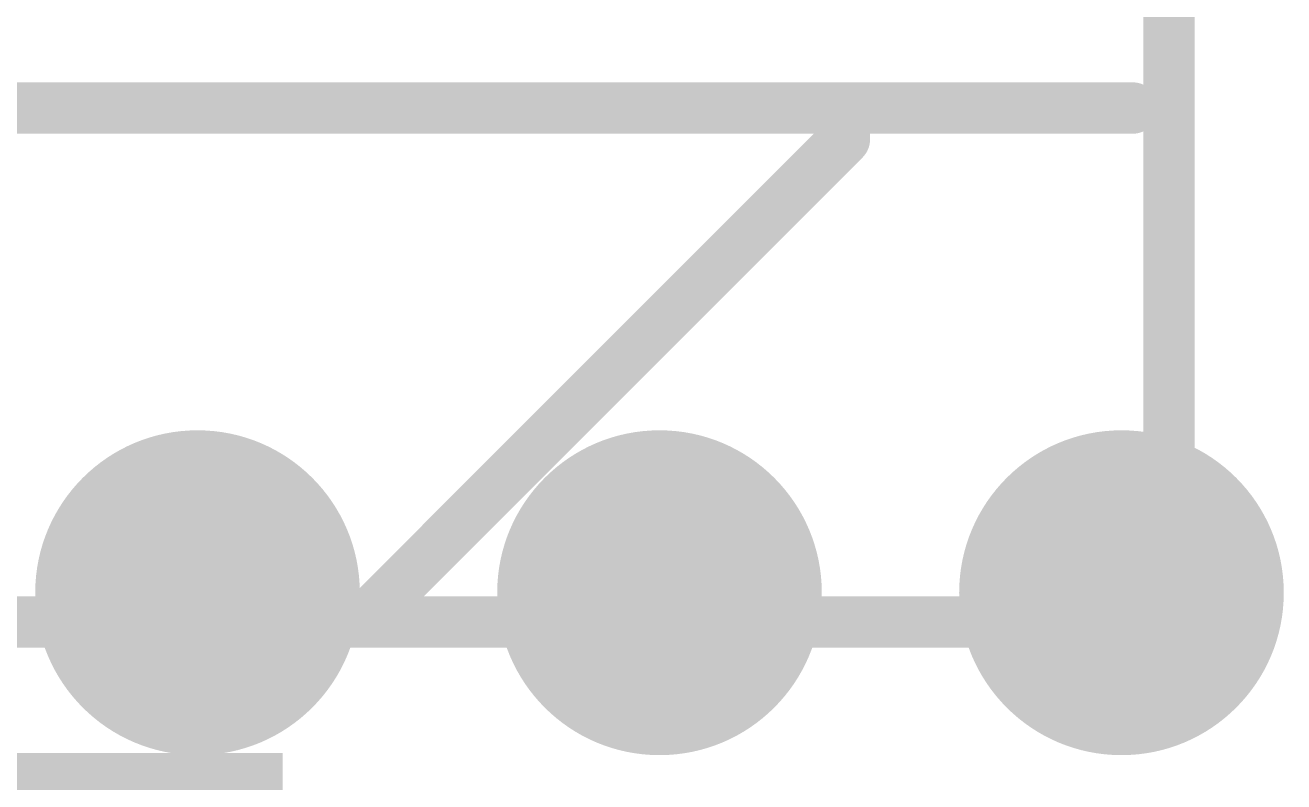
# Model space of a CAD drawing. Header units: inches. Extents: x -4 to 5258, y -4 to 5281.
# Drawn here: x 129.173 to 132.287, y 95.426 to 97.297 of the extents above; entities that cross this region are included whole.
import ezdxf

# ---------------------------------------------------------------- set-up
doc = ezdxf.new("R2010")
doc.units = ezdxf.units.IN
for name, color, linetype in [('Bottom Layer', 5, 'Continuous'), ('Bottom Solder', 6, 'Continuous'), ('Drill Drawing', 1, 'Continuous'), ('Layer 1', 16, 'Continuous'), ('Layer 2', 76, 'Continuous'), ('Top Layer', 1, 'Continuous'), ('Top Overlay', 2, 'Continuous'), ('Top Solder', 216, 'Continuous'), ('Via Holes', 16, 'Continuous')]:
    doc.layers.add(name, color=color, linetype=linetype)
doc.styles.add('Arial Black_Bold', font='', dxfattribs={"height": 0.2})
doc.styles.get('Arial Black_Bold').set_extended_font_data('Arial Black', bold=True)

# ---------------------------------------------------------------- blocks, each defined once
blk = doc.blocks.new('DB128L_5_08_3P_OG_S_216')
at = {"layer": 'Top Overlay'}
for points in [[(7.62, 5, 0.127, 0.127, 0), (-7.62, 5, 0.127, 0.127, 0)], [(-7.62, -5.1, 0.127, 0.127, 0), (-7.62, 5, 0.127, 0.127, 0)], [(-5.623, 5, 0.127, 0.127, 0), (-6.8168, 3.8062, 0.127, 0.127, 0)], [(-6.8168, 3.7781, 0.127, 0.127, 0), (-6.8168, 3.8062, 0.127, 0.127, 0)], [(7.53, 3.7289, 0.127, 0.127, 0), (-7.53, 3.7289, 0.127, 0.127, 0)]]:
    blk.add_lwpolyline(points, format="xyseb", dxfattribs=at)
for points in [[(-7.6517, 5, 0.0635, 0.0635, 1), (-7.5883, 5, 0.0635, 0.0635, 1)], [(-7.6517, 5, 0.0635, 0.0635, 1), (-7.5883, 5, 0.0635, 0.0635, 1)], [(-5.6548, 5, 0.0635, 0.0635, 1), (-5.5913, 5, 0.0635, 0.0635, 1)], [(-6.8486, 3.8062, 0.0635, 0.0635, 1), (-6.7851, 3.8062, 0.0635, 0.0635, 1)], [(-6.8486, 3.8062, 0.0635, 0.0635, 1), (-6.7851, 3.8062, 0.0635, 0.0635, 1)], [(-6.8486, 3.7781, 0.0635, 0.0635, 1), (-6.7851, 3.7781, 0.0635, 0.0635, 1)], [(-7.5618, 3.7289, 0.0635, 0.0635, 1), (-7.4983, 3.7289, 0.0635, 0.0635, 1)]]:
    blk.add_lwpolyline(points, format="xyseb", close=True, dxfattribs=at)

msp = doc.modelspace()

# ---------------------------------------------------------------- hatches: boundary and pattern name
at = {"layer": 'Bottom Layer'}
h = msp.add_hatch(color=5, dxfattribs=at)
edge = h.paths.add_edge_path()
edge.add_arc((129.5992, 95.8938), 0.3, 0, 360)
h = msp.add_hatch(color=5, dxfattribs=at)
edge = h.paths.add_edge_path()
edge.add_arc((130.7422, 95.8938), 0.3, 0, 360)
h = msp.add_hatch(color=5, dxfattribs=at)
edge = h.paths.add_edge_path()
edge.add_arc((131.8852, 95.8938), 0.3, 0, 360)
at = {"layer": 'Bottom Solder'}
h = msp.add_hatch(color=6, dxfattribs=at)
edge = h.paths.add_edge_path()
edge.add_arc((129.5992, 95.8938), 0.4016, 0, 360)
h = msp.add_hatch(color=6, dxfattribs=at)
edge = h.paths.add_edge_path()
edge.add_arc((130.7422, 95.8938), 0.4016, 0, 360)
h = msp.add_hatch(color=6, dxfattribs=at)
edge = h.paths.add_edge_path()
edge.add_arc((131.8852, 95.8938), 0.4016, 0, 360)
at = {"layer": 'Layer 1'}
h = msp.add_hatch(color=16, dxfattribs=at)
edge = h.paths.add_edge_path()
edge.add_arc((129.5992, 95.8938), 0.3, 0, 360)
h = msp.add_hatch(color=16, dxfattribs=at)
edge = h.paths.add_edge_path()
edge.add_arc((130.7422, 95.8938), 0.3, 0, 360)
h = msp.add_hatch(color=16, dxfattribs=at)
edge = h.paths.add_edge_path()
edge.add_arc((131.8852, 95.8938), 0.3, 0, 360)
at = {"layer": 'Layer 2'}
h = msp.add_hatch(color=76, dxfattribs=at)
edge = h.paths.add_edge_path()
edge.add_arc((129.5992, 95.8938), 0.3, 0, 360)
h = msp.add_hatch(color=76, dxfattribs=at)
edge = h.paths.add_edge_path()
edge.add_arc((130.7422, 95.8938), 0.3, 0, 360)
h = msp.add_hatch(color=76, dxfattribs=at)
edge = h.paths.add_edge_path()
edge.add_arc((131.8852, 95.8938), 0.3, 0, 360)
at = {"layer": 'Top Layer'}
h = msp.add_hatch(color=1, dxfattribs=at)
edge = h.paths.add_edge_path()
edge.add_arc((129.5992, 95.8938), 0.3, 0, 360)
h = msp.add_hatch(color=1, dxfattribs=at)
edge = h.paths.add_edge_path()
edge.add_arc((130.7422, 95.8938), 0.3, 0, 360)
h = msp.add_hatch(color=1, dxfattribs=at)
edge = h.paths.add_edge_path()
edge.add_arc((131.8852, 95.8938), 0.3, 0, 360)
at = {"layer": 'Top Solder'}
h = msp.add_hatch(color=216, dxfattribs=at)
edge = h.paths.add_edge_path()
edge.add_arc((129.5992, 95.8938), 0.4016, 0, 360)
h = msp.add_hatch(color=216, dxfattribs=at)
edge = h.paths.add_edge_path()
edge.add_arc((130.7422, 95.8938), 0.4016, 0, 360)
h = msp.add_hatch(color=216, dxfattribs=at)
edge = h.paths.add_edge_path()
edge.add_arc((131.8852, 95.8938), 0.4016, 0, 360)
at = {"layer": 'Via Holes'}
h = msp.add_hatch(color=7, dxfattribs=at)
edge = h.paths.add_edge_path()
edge.add_arc((129.5992, 95.8938), 0.15, 0, 360)
h = msp.add_hatch(color=7, dxfattribs=at)
edge = h.paths.add_edge_path()
edge.add_arc((130.7422, 95.8938), 0.15, 0, 360)
h = msp.add_hatch(color=7, dxfattribs=at)
edge = h.paths.add_edge_path()
edge.add_arc((131.8852, 95.8938), 0.15, 0, 360)

# ---------------------------------------------------------------- linework, layer by layer
at = {"layer": 'Drill Drawing'}
for points in [[(129.4722, 96.0208, 0.0508, 0.0508, 0), (129.4722, 96.1478, 0.0508, 0.0508, 0)], [(129.4722, 96.1478, 0.0508, 0.0508, 0), (129.7262, 96.1478, 0.0508, 0.0508, 0)], [(129.7262, 96.0208, 0.0508, 0.0508, 0), (129.7262, 96.1478, 0.0508, 0.0508, 0)], [(130.6152, 96.0208, 0.0508, 0.0508, 0), (130.6152, 96.1478, 0.0508, 0.0508, 0)], [(130.6152, 96.1478, 0.0508, 0.0508, 0), (130.8692, 96.1478, 0.0508, 0.0508, 0)], [(130.8692, 96.0208, 0.0508, 0.0508, 0), (130.8692, 96.1478, 0.0508, 0.0508, 0)], [(131.7582, 96.0208, 0.0508, 0.0508, 0), (131.7582, 96.1478, 0.0508, 0.0508, 0)], [(131.7582, 96.1478, 0.0508, 0.0508, 0), (132.0122, 96.1478, 0.0508, 0.0508, 0)], [(132.0122, 96.0208, 0.0508, 0.0508, 0), (132.0122, 96.1478, 0.0508, 0.0508, 0)], [(129.523, 95.97, 0.0508, 0.0508, 0), (129.523, 96.0462, 0.0508, 0.0508, 0)], [(129.523, 96.0462, 0.0508, 0.0508, 0), (129.6754, 96.0462, 0.0508, 0.0508, 0)], [(129.6754, 95.97, 0.0508, 0.0508, 0), (129.6754, 96.0462, 0.0508, 0.0508, 0)], [(130.666, 95.97, 0.0508, 0.0508, 0), (130.666, 96.0462, 0.0508, 0.0508, 0)], [(130.666, 96.0462, 0.0508, 0.0508, 0), (130.8184, 96.0462, 0.0508, 0.0508, 0)], [(130.8184, 95.97, 0.0508, 0.0508, 0), (130.8184, 96.0462, 0.0508, 0.0508, 0)], [(131.809, 95.97, 0.0508, 0.0508, 0), (131.809, 96.0462, 0.0508, 0.0508, 0)], [(131.809, 96.0462, 0.0508, 0.0508, 0), (131.9614, 96.0462, 0.0508, 0.0508, 0)], [(131.9614, 95.97, 0.0508, 0.0508, 0), (131.9614, 96.0462, 0.0508, 0.0508, 0)], [(129.3452, 95.7668, 0.0508, 0.0508, 0), (129.3452, 96.0208, 0.0508, 0.0508, 0)], [(129.3452, 96.0208, 0.0508, 0.0508, 0), (129.4722, 96.0208, 0.0508, 0.0508, 0)], [(129.7262, 96.0208, 0.0508, 0.0508, 0), (129.8532, 96.0208, 0.0508, 0.0508, 0)], [(129.8532, 95.7668, 0.0508, 0.0508, 0), (129.8532, 96.0208, 0.0508, 0.0508, 0)], [(130.4882, 95.7668, 0.0508, 0.0508, 0), (130.4882, 96.0208, 0.0508, 0.0508, 0)], [(130.4882, 96.0208, 0.0508, 0.0508, 0), (130.6152, 96.0208, 0.0508, 0.0508, 0)], [(130.8692, 96.0208, 0.0508, 0.0508, 0), (130.9962, 96.0208, 0.0508, 0.0508, 0)], [(130.9962, 95.7668, 0.0508, 0.0508, 0), (130.9962, 96.0208, 0.0508, 0.0508, 0)], [(131.6312, 95.7668, 0.0508, 0.0508, 0), (131.6312, 96.0208, 0.0508, 0.0508, 0)], [(131.6312, 96.0208, 0.0508, 0.0508, 0), (131.7582, 96.0208, 0.0508, 0.0508, 0)], [(132.0122, 96.0208, 0.0508, 0.0508, 0), (132.1392, 96.0208, 0.0508, 0.0508, 0)], [(132.1392, 95.7668, 0.0508, 0.0508, 0), (132.1392, 96.0208, 0.0508, 0.0508, 0)], [(129.4468, 95.8176, 0.0508, 0.0508, 0), (129.4468, 95.97, 0.0508, 0.0508, 0)], [(129.4468, 95.97, 0.0508, 0.0508, 0), (129.523, 95.97, 0.0508, 0.0508, 0)], [(129.6754, 95.97, 0.0508, 0.0508, 0), (129.7516, 95.97, 0.0508, 0.0508, 0)], [(129.7516, 95.8176, 0.0508, 0.0508, 0), (129.7516, 95.97, 0.0508, 0.0508, 0)], [(130.5898, 95.8176, 0.0508, 0.0508, 0), (130.5898, 95.97, 0.0508, 0.0508, 0)], [(130.5898, 95.97, 0.0508, 0.0508, 0), (130.666, 95.97, 0.0508, 0.0508, 0)], [(130.8184, 95.97, 0.0508, 0.0508, 0), (130.8946, 95.97, 0.0508, 0.0508, 0)], [(130.8946, 95.8176, 0.0508, 0.0508, 0), (130.8946, 95.97, 0.0508, 0.0508, 0)], [(131.7328, 95.8176, 0.0508, 0.0508, 0), (131.7328, 95.97, 0.0508, 0.0508, 0)], [(131.7328, 95.97, 0.0508, 0.0508, 0), (131.809, 95.97, 0.0508, 0.0508, 0)], [(131.9614, 95.97, 0.0508, 0.0508, 0), (132.0376, 95.97, 0.0508, 0.0508, 0)], [(132.0376, 95.8176, 0.0508, 0.0508, 0), (132.0376, 95.97, 0.0508, 0.0508, 0)], [(129.4468, 95.8176, 0.0508, 0.0508, 0), (129.523, 95.8176, 0.0508, 0.0508, 0)], [(129.523, 95.7414, 0.0508, 0.0508, 0), (129.523, 95.8176, 0.0508, 0.0508, 0)], [(129.6754, 95.8176, 0.0508, 0.0508, 0), (129.7516, 95.8176, 0.0508, 0.0508, 0)], [(129.6754, 95.7414, 0.0508, 0.0508, 0), (129.6754, 95.8176, 0.0508, 0.0508, 0)], [(130.5898, 95.8176, 0.0508, 0.0508, 0), (130.666, 95.8176, 0.0508, 0.0508, 0)], [(130.666, 95.7414, 0.0508, 0.0508, 0), (130.666, 95.8176, 0.0508, 0.0508, 0)], [(130.8184, 95.8176, 0.0508, 0.0508, 0), (130.8946, 95.8176, 0.0508, 0.0508, 0)], [(130.8184, 95.7414, 0.0508, 0.0508, 0), (130.8184, 95.8176, 0.0508, 0.0508, 0)], [(131.7328, 95.8176, 0.0508, 0.0508, 0), (131.809, 95.8176, 0.0508, 0.0508, 0)], [(131.809, 95.7414, 0.0508, 0.0508, 0), (131.809, 95.8176, 0.0508, 0.0508, 0)], [(131.9614, 95.8176, 0.0508, 0.0508, 0), (132.0376, 95.8176, 0.0508, 0.0508, 0)], [(131.9614, 95.7414, 0.0508, 0.0508, 0), (131.9614, 95.8176, 0.0508, 0.0508, 0)], [(129.3452, 95.7668, 0.0508, 0.0508, 0), (129.4722, 95.7668, 0.0508, 0.0508, 0)], [(129.4722, 95.6398, 0.0508, 0.0508, 0), (129.4722, 95.7668, 0.0508, 0.0508, 0)], [(129.7262, 95.7668, 0.0508, 0.0508, 0), (129.8532, 95.7668, 0.0508, 0.0508, 0)], [(129.7262, 95.6398, 0.0508, 0.0508, 0), (129.7262, 95.7668, 0.0508, 0.0508, 0)], [(130.4882, 95.7668, 0.0508, 0.0508, 0), (130.6152, 95.7668, 0.0508, 0.0508, 0)], [(130.6152, 95.6398, 0.0508, 0.0508, 0), (130.6152, 95.7668, 0.0508, 0.0508, 0)], [(130.8692, 95.7668, 0.0508, 0.0508, 0), (130.9962, 95.7668, 0.0508, 0.0508, 0)], [(130.8692, 95.6398, 0.0508, 0.0508, 0), (130.8692, 95.7668, 0.0508, 0.0508, 0)], [(131.6312, 95.7668, 0.0508, 0.0508, 0), (131.7582, 95.7668, 0.0508, 0.0508, 0)], [(131.7582, 95.6398, 0.0508, 0.0508, 0), (131.7582, 95.7668, 0.0508, 0.0508, 0)], [(132.0122, 95.7668, 0.0508, 0.0508, 0), (132.1392, 95.7668, 0.0508, 0.0508, 0)], [(132.0122, 95.6398, 0.0508, 0.0508, 0), (132.0122, 95.7668, 0.0508, 0.0508, 0)], [(129.523, 95.7414, 0.0508, 0.0508, 0), (129.6754, 95.7414, 0.0508, 0.0508, 0)], [(130.666, 95.7414, 0.0508, 0.0508, 0), (130.8184, 95.7414, 0.0508, 0.0508, 0)], [(131.809, 95.7414, 0.0508, 0.0508, 0), (131.9614, 95.7414, 0.0508, 0.0508, 0)], [(129.4722, 95.6398, 0.0508, 0.0508, 0), (129.7262, 95.6398, 0.0508, 0.0508, 0)], [(130.6152, 95.6398, 0.0508, 0.0508, 0), (130.8692, 95.6398, 0.0508, 0.0508, 0)], [(131.7582, 95.6398, 0.0508, 0.0508, 0), (132.0122, 95.6398, 0.0508, 0.0508, 0)]]:
    msp.add_lwpolyline(points, format="xyseb", dxfattribs=at)
for points in [[(129.4595, 96.1478, 0.0254, 0.0254, 1), (129.4849, 96.1478, 0.0254, 0.0254, 1)], [(129.4595, 96.1478, 0.0254, 0.0254, 1), (129.4849, 96.1478, 0.0254, 0.0254, 1)], [(129.7135, 96.1478, 0.0254, 0.0254, 1), (129.7389, 96.1478, 0.0254, 0.0254, 1)], [(129.7135, 96.1478, 0.0254, 0.0254, 1), (129.7389, 96.1478, 0.0254, 0.0254, 1)], [(130.6025, 96.1478, 0.0254, 0.0254, 1), (130.6279, 96.1478, 0.0254, 0.0254, 1)], [(130.6025, 96.1478, 0.0254, 0.0254, 1), (130.6279, 96.1478, 0.0254, 0.0254, 1)], [(130.8565, 96.1478, 0.0254, 0.0254, 1), (130.8819, 96.1478, 0.0254, 0.0254, 1)], [(130.8565, 96.1478, 0.0254, 0.0254, 1), (130.8819, 96.1478, 0.0254, 0.0254, 1)], [(131.7455, 96.1478, 0.0254, 0.0254, 1), (131.7709, 96.1478, 0.0254, 0.0254, 1)], [(131.7455, 96.1478, 0.0254, 0.0254, 1), (131.7709, 96.1478, 0.0254, 0.0254, 1)], [(131.9995, 96.1478, 0.0254, 0.0254, 1), (132.0249, 96.1478, 0.0254, 0.0254, 1)], [(131.9995, 96.1478, 0.0254, 0.0254, 1), (132.0249, 96.1478, 0.0254, 0.0254, 1)], [(129.5103, 96.0462, 0.0254, 0.0254, 1), (129.5357, 96.0462, 0.0254, 0.0254, 1)], [(129.5103, 96.0462, 0.0254, 0.0254, 1), (129.5357, 96.0462, 0.0254, 0.0254, 1)], [(129.6627, 96.0462, 0.0254, 0.0254, 1), (129.6881, 96.0462, 0.0254, 0.0254, 1)], [(129.6627, 96.0462, 0.0254, 0.0254, 1), (129.6881, 96.0462, 0.0254, 0.0254, 1)], [(130.6533, 96.0462, 0.0254, 0.0254, 1), (130.6787, 96.0462, 0.0254, 0.0254, 1)], [(130.6533, 96.0462, 0.0254, 0.0254, 1), (130.6787, 96.0462, 0.0254, 0.0254, 1)], [(130.8057, 96.0462, 0.0254, 0.0254, 1), (130.8311, 96.0462, 0.0254, 0.0254, 1)], [(130.8057, 96.0462, 0.0254, 0.0254, 1), (130.8311, 96.0462, 0.0254, 0.0254, 1)], [(131.7963, 96.0462, 0.0254, 0.0254, 1), (131.8217, 96.0462, 0.0254, 0.0254, 1)], [(131.7963, 96.0462, 0.0254, 0.0254, 1), (131.8217, 96.0462, 0.0254, 0.0254, 1)], [(131.9487, 96.0462, 0.0254, 0.0254, 1), (131.9741, 96.0462, 0.0254, 0.0254, 1)], [(131.9487, 96.0462, 0.0254, 0.0254, 1), (131.9741, 96.0462, 0.0254, 0.0254, 1)], [(129.3325, 96.0208, 0.0254, 0.0254, 1), (129.3579, 96.0208, 0.0254, 0.0254, 1)], [(129.3325, 96.0208, 0.0254, 0.0254, 1), (129.3579, 96.0208, 0.0254, 0.0254, 1)], [(129.4595, 96.0208, 0.0254, 0.0254, 1), (129.4849, 96.0208, 0.0254, 0.0254, 1)], [(129.4595, 96.0208, 0.0254, 0.0254, 1), (129.4849, 96.0208, 0.0254, 0.0254, 1)], [(129.7135, 96.0208, 0.0254, 0.0254, 1), (129.7389, 96.0208, 0.0254, 0.0254, 1)], [(129.7135, 96.0208, 0.0254, 0.0254, 1), (129.7389, 96.0208, 0.0254, 0.0254, 1)], [(129.8405, 96.0208, 0.0254, 0.0254, 1), (129.8659, 96.0208, 0.0254, 0.0254, 1)], [(129.8405, 96.0208, 0.0254, 0.0254, 1), (129.8659, 96.0208, 0.0254, 0.0254, 1)], [(130.4755, 96.0208, 0.0254, 0.0254, 1), (130.5009, 96.0208, 0.0254, 0.0254, 1)], [(130.4755, 96.0208, 0.0254, 0.0254, 1), (130.5009, 96.0208, 0.0254, 0.0254, 1)], [(130.6025, 96.0208, 0.0254, 0.0254, 1), (130.6279, 96.0208, 0.0254, 0.0254, 1)], [(130.6025, 96.0208, 0.0254, 0.0254, 1), (130.6279, 96.0208, 0.0254, 0.0254, 1)], [(130.8565, 96.0208, 0.0254, 0.0254, 1), (130.8819, 96.0208, 0.0254, 0.0254, 1)], [(130.8565, 96.0208, 0.0254, 0.0254, 1), (130.8819, 96.0208, 0.0254, 0.0254, 1)], [(130.9835, 96.0208, 0.0254, 0.0254, 1), (131.0089, 96.0208, 0.0254, 0.0254, 1)], [(130.9835, 96.0208, 0.0254, 0.0254, 1), (131.0089, 96.0208, 0.0254, 0.0254, 1)], [(131.6185, 96.0208, 0.0254, 0.0254, 1), (131.6439, 96.0208, 0.0254, 0.0254, 1)], [(131.6185, 96.0208, 0.0254, 0.0254, 1), (131.6439, 96.0208, 0.0254, 0.0254, 1)], [(131.7455, 96.0208, 0.0254, 0.0254, 1), (131.7709, 96.0208, 0.0254, 0.0254, 1)], [(131.7455, 96.0208, 0.0254, 0.0254, 1), (131.7709, 96.0208, 0.0254, 0.0254, 1)], [(131.9995, 96.0208, 0.0254, 0.0254, 1), (132.0249, 96.0208, 0.0254, 0.0254, 1)], [(131.9995, 96.0208, 0.0254, 0.0254, 1), (132.0249, 96.0208, 0.0254, 0.0254, 1)], [(132.1265, 96.0208, 0.0254, 0.0254, 1), (132.1519, 96.0208, 0.0254, 0.0254, 1)], [(132.1265, 96.0208, 0.0254, 0.0254, 1), (132.1519, 96.0208, 0.0254, 0.0254, 1)], [(129.4341, 95.97, 0.0254, 0.0254, 1), (129.4595, 95.97, 0.0254, 0.0254, 1)], [(129.4341, 95.97, 0.0254, 0.0254, 1), (129.4595, 95.97, 0.0254, 0.0254, 1)], [(129.5103, 95.97, 0.0254, 0.0254, 1), (129.5357, 95.97, 0.0254, 0.0254, 1)], [(129.5103, 95.97, 0.0254, 0.0254, 1), (129.5357, 95.97, 0.0254, 0.0254, 1)], [(129.6627, 95.97, 0.0254, 0.0254, 1), (129.6881, 95.97, 0.0254, 0.0254, 1)], [(129.6627, 95.97, 0.0254, 0.0254, 1), (129.6881, 95.97, 0.0254, 0.0254, 1)], [(129.7389, 95.97, 0.0254, 0.0254, 1), (129.7643, 95.97, 0.0254, 0.0254, 1)], [(129.7389, 95.97, 0.0254, 0.0254, 1), (129.7643, 95.97, 0.0254, 0.0254, 1)], [(130.5771, 95.97, 0.0254, 0.0254, 1), (130.6025, 95.97, 0.0254, 0.0254, 1)], [(130.5771, 95.97, 0.0254, 0.0254, 1), (130.6025, 95.97, 0.0254, 0.0254, 1)], [(130.6533, 95.97, 0.0254, 0.0254, 1), (130.6787, 95.97, 0.0254, 0.0254, 1)], [(130.6533, 95.97, 0.0254, 0.0254, 1), (130.6787, 95.97, 0.0254, 0.0254, 1)], [(130.8057, 95.97, 0.0254, 0.0254, 1), (130.8311, 95.97, 0.0254, 0.0254, 1)], [(130.8057, 95.97, 0.0254, 0.0254, 1), (130.8311, 95.97, 0.0254, 0.0254, 1)], [(130.8819, 95.97, 0.0254, 0.0254, 1), (130.9073, 95.97, 0.0254, 0.0254, 1)], [(130.8819, 95.97, 0.0254, 0.0254, 1), (130.9073, 95.97, 0.0254, 0.0254, 1)], [(131.7201, 95.97, 0.0254, 0.0254, 1), (131.7455, 95.97, 0.0254, 0.0254, 1)], [(131.7201, 95.97, 0.0254, 0.0254, 1), (131.7455, 95.97, 0.0254, 0.0254, 1)], [(131.7963, 95.97, 0.0254, 0.0254, 1), (131.8217, 95.97, 0.0254, 0.0254, 1)], [(131.7963, 95.97, 0.0254, 0.0254, 1), (131.8217, 95.97, 0.0254, 0.0254, 1)], [(131.9487, 95.97, 0.0254, 0.0254, 1), (131.9741, 95.97, 0.0254, 0.0254, 1)], [(131.9487, 95.97, 0.0254, 0.0254, 1), (131.9741, 95.97, 0.0254, 0.0254, 1)], [(132.0249, 95.97, 0.0254, 0.0254, 1), (132.0503, 95.97, 0.0254, 0.0254, 1)], [(132.0249, 95.97, 0.0254, 0.0254, 1), (132.0503, 95.97, 0.0254, 0.0254, 1)], [(129.4341, 95.8176, 0.0254, 0.0254, 1), (129.4595, 95.8176, 0.0254, 0.0254, 1)], [(129.4341, 95.8176, 0.0254, 0.0254, 1), (129.4595, 95.8176, 0.0254, 0.0254, 1)], [(129.5103, 95.8176, 0.0254, 0.0254, 1), (129.5357, 95.8176, 0.0254, 0.0254, 1)], [(129.5103, 95.8176, 0.0254, 0.0254, 1), (129.5357, 95.8176, 0.0254, 0.0254, 1)], [(129.6627, 95.8176, 0.0254, 0.0254, 1), (129.6881, 95.8176, 0.0254, 0.0254, 1)], [(129.6627, 95.8176, 0.0254, 0.0254, 1), (129.6881, 95.8176, 0.0254, 0.0254, 1)], [(129.7389, 95.8176, 0.0254, 0.0254, 1), (129.7643, 95.8176, 0.0254, 0.0254, 1)], [(129.7389, 95.8176, 0.0254, 0.0254, 1), (129.7643, 95.8176, 0.0254, 0.0254, 1)], [(130.5771, 95.8176, 0.0254, 0.0254, 1), (130.6025, 95.8176, 0.0254, 0.0254, 1)], [(130.5771, 95.8176, 0.0254, 0.0254, 1), (130.6025, 95.8176, 0.0254, 0.0254, 1)], [(130.6533, 95.8176, 0.0254, 0.0254, 1), (130.6787, 95.8176, 0.0254, 0.0254, 1)], [(130.6533, 95.8176, 0.0254, 0.0254, 1), (130.6787, 95.8176, 0.0254, 0.0254, 1)], [(130.8057, 95.8176, 0.0254, 0.0254, 1), (130.8311, 95.8176, 0.0254, 0.0254, 1)], [(130.8057, 95.8176, 0.0254, 0.0254, 1), (130.8311, 95.8176, 0.0254, 0.0254, 1)], [(130.8819, 95.8176, 0.0254, 0.0254, 1), (130.9073, 95.8176, 0.0254, 0.0254, 1)], [(130.8819, 95.8176, 0.0254, 0.0254, 1), (130.9073, 95.8176, 0.0254, 0.0254, 1)], [(131.7201, 95.8176, 0.0254, 0.0254, 1), (131.7455, 95.8176, 0.0254, 0.0254, 1)], [(131.7201, 95.8176, 0.0254, 0.0254, 1), (131.7455, 95.8176, 0.0254, 0.0254, 1)], [(131.7963, 95.8176, 0.0254, 0.0254, 1), (131.8217, 95.8176, 0.0254, 0.0254, 1)], [(131.7963, 95.8176, 0.0254, 0.0254, 1), (131.8217, 95.8176, 0.0254, 0.0254, 1)], [(131.9487, 95.8176, 0.0254, 0.0254, 1), (131.9741, 95.8176, 0.0254, 0.0254, 1)], [(131.9487, 95.8176, 0.0254, 0.0254, 1), (131.9741, 95.8176, 0.0254, 0.0254, 1)], [(132.0249, 95.8176, 0.0254, 0.0254, 1), (132.0503, 95.8176, 0.0254, 0.0254, 1)], [(132.0249, 95.8176, 0.0254, 0.0254, 1), (132.0503, 95.8176, 0.0254, 0.0254, 1)], [(129.3325, 95.7668, 0.0254, 0.0254, 1), (129.3579, 95.7668, 0.0254, 0.0254, 1)], [(129.3325, 95.7668, 0.0254, 0.0254, 1), (129.3579, 95.7668, 0.0254, 0.0254, 1)], [(129.4595, 95.7668, 0.0254, 0.0254, 1), (129.4849, 95.7668, 0.0254, 0.0254, 1)], [(129.4595, 95.7668, 0.0254, 0.0254, 1), (129.4849, 95.7668, 0.0254, 0.0254, 1)], [(129.7135, 95.7668, 0.0254, 0.0254, 1), (129.7389, 95.7668, 0.0254, 0.0254, 1)], [(129.7135, 95.7668, 0.0254, 0.0254, 1), (129.7389, 95.7668, 0.0254, 0.0254, 1)], [(129.8405, 95.7668, 0.0254, 0.0254, 1), (129.8659, 95.7668, 0.0254, 0.0254, 1)], [(129.8405, 95.7668, 0.0254, 0.0254, 1), (129.8659, 95.7668, 0.0254, 0.0254, 1)], [(130.4755, 95.7668, 0.0254, 0.0254, 1), (130.5009, 95.7668, 0.0254, 0.0254, 1)], [(130.4755, 95.7668, 0.0254, 0.0254, 1), (130.5009, 95.7668, 0.0254, 0.0254, 1)], [(130.6025, 95.7668, 0.0254, 0.0254, 1), (130.6279, 95.7668, 0.0254, 0.0254, 1)], [(130.6025, 95.7668, 0.0254, 0.0254, 1), (130.6279, 95.7668, 0.0254, 0.0254, 1)], [(130.8565, 95.7668, 0.0254, 0.0254, 1), (130.8819, 95.7668, 0.0254, 0.0254, 1)], [(130.8565, 95.7668, 0.0254, 0.0254, 1), (130.8819, 95.7668, 0.0254, 0.0254, 1)], [(130.9835, 95.7668, 0.0254, 0.0254, 1), (131.0089, 95.7668, 0.0254, 0.0254, 1)], [(130.9835, 95.7668, 0.0254, 0.0254, 1), (131.0089, 95.7668, 0.0254, 0.0254, 1)], [(131.6185, 95.7668, 0.0254, 0.0254, 1), (131.6439, 95.7668, 0.0254, 0.0254, 1)], [(131.6185, 95.7668, 0.0254, 0.0254, 1), (131.6439, 95.7668, 0.0254, 0.0254, 1)], [(131.7455, 95.7668, 0.0254, 0.0254, 1), (131.7709, 95.7668, 0.0254, 0.0254, 1)], [(131.7455, 95.7668, 0.0254, 0.0254, 1), (131.7709, 95.7668, 0.0254, 0.0254, 1)], [(131.9995, 95.7668, 0.0254, 0.0254, 1), (132.0249, 95.7668, 0.0254, 0.0254, 1)], [(131.9995, 95.7668, 0.0254, 0.0254, 1), (132.0249, 95.7668, 0.0254, 0.0254, 1)], [(132.1265, 95.7668, 0.0254, 0.0254, 1), (132.1519, 95.7668, 0.0254, 0.0254, 1)], [(132.1265, 95.7668, 0.0254, 0.0254, 1), (132.1519, 95.7668, 0.0254, 0.0254, 1)], [(129.5103, 95.7414, 0.0254, 0.0254, 1), (129.5357, 95.7414, 0.0254, 0.0254, 1)], [(129.5103, 95.7414, 0.0254, 0.0254, 1), (129.5357, 95.7414, 0.0254, 0.0254, 1)], [(129.6627, 95.7414, 0.0254, 0.0254, 1), (129.6881, 95.7414, 0.0254, 0.0254, 1)], [(129.6627, 95.7414, 0.0254, 0.0254, 1), (129.6881, 95.7414, 0.0254, 0.0254, 1)], [(130.6533, 95.7414, 0.0254, 0.0254, 1), (130.6787, 95.7414, 0.0254, 0.0254, 1)], [(130.6533, 95.7414, 0.0254, 0.0254, 1), (130.6787, 95.7414, 0.0254, 0.0254, 1)], [(130.8057, 95.7414, 0.0254, 0.0254, 1), (130.8311, 95.7414, 0.0254, 0.0254, 1)], [(130.8057, 95.7414, 0.0254, 0.0254, 1), (130.8311, 95.7414, 0.0254, 0.0254, 1)], [(131.7963, 95.7414, 0.0254, 0.0254, 1), (131.8217, 95.7414, 0.0254, 0.0254, 1)], [(131.7963, 95.7414, 0.0254, 0.0254, 1), (131.8217, 95.7414, 0.0254, 0.0254, 1)], [(131.9487, 95.7414, 0.0254, 0.0254, 1), (131.9741, 95.7414, 0.0254, 0.0254, 1)], [(131.9487, 95.7414, 0.0254, 0.0254, 1), (131.9741, 95.7414, 0.0254, 0.0254, 1)], [(129.4595, 95.6398, 0.0254, 0.0254, 1), (129.4849, 95.6398, 0.0254, 0.0254, 1)], [(129.4595, 95.6398, 0.0254, 0.0254, 1), (129.4849, 95.6398, 0.0254, 0.0254, 1)], [(129.7135, 95.6398, 0.0254, 0.0254, 1), (129.7389, 95.6398, 0.0254, 0.0254, 1)], [(129.7135, 95.6398, 0.0254, 0.0254, 1), (129.7389, 95.6398, 0.0254, 0.0254, 1)], [(130.6025, 95.6398, 0.0254, 0.0254, 1), (130.6279, 95.6398, 0.0254, 0.0254, 1)], [(130.6025, 95.6398, 0.0254, 0.0254, 1), (130.6279, 95.6398, 0.0254, 0.0254, 1)], [(130.8565, 95.6398, 0.0254, 0.0254, 1), (130.8819, 95.6398, 0.0254, 0.0254, 1)], [(130.8565, 95.6398, 0.0254, 0.0254, 1), (130.8819, 95.6398, 0.0254, 0.0254, 1)], [(131.7455, 95.6398, 0.0254, 0.0254, 1), (131.7709, 95.6398, 0.0254, 0.0254, 1)], [(131.7455, 95.6398, 0.0254, 0.0254, 1), (131.7709, 95.6398, 0.0254, 0.0254, 1)], [(131.9995, 95.6398, 0.0254, 0.0254, 1), (132.0249, 95.6398, 0.0254, 0.0254, 1)], [(131.9995, 95.6398, 0.0254, 0.0254, 1), (132.0249, 95.6398, 0.0254, 0.0254, 1)]]:
    msp.add_lwpolyline(points, format="xyseb", close=True, dxfattribs=at)

# ---------------------------------------------------------------- block references
at = {"rotation": 180}
msp.add_blockref('DB128L_5_08_3P_OG_S_216', (124.3829, 100.8211), dxfattribs=at)

# ---------------------------------------------------------------- texts
at = {"layer": 'Top Overlay', "style": 'Arial Black_Bold'}
msp.add_text('+24V', height=2, rotation=180, dxfattribs=at).set_placement((131.7882, 95.4978))

doc.saveas('drawing.dxf')
